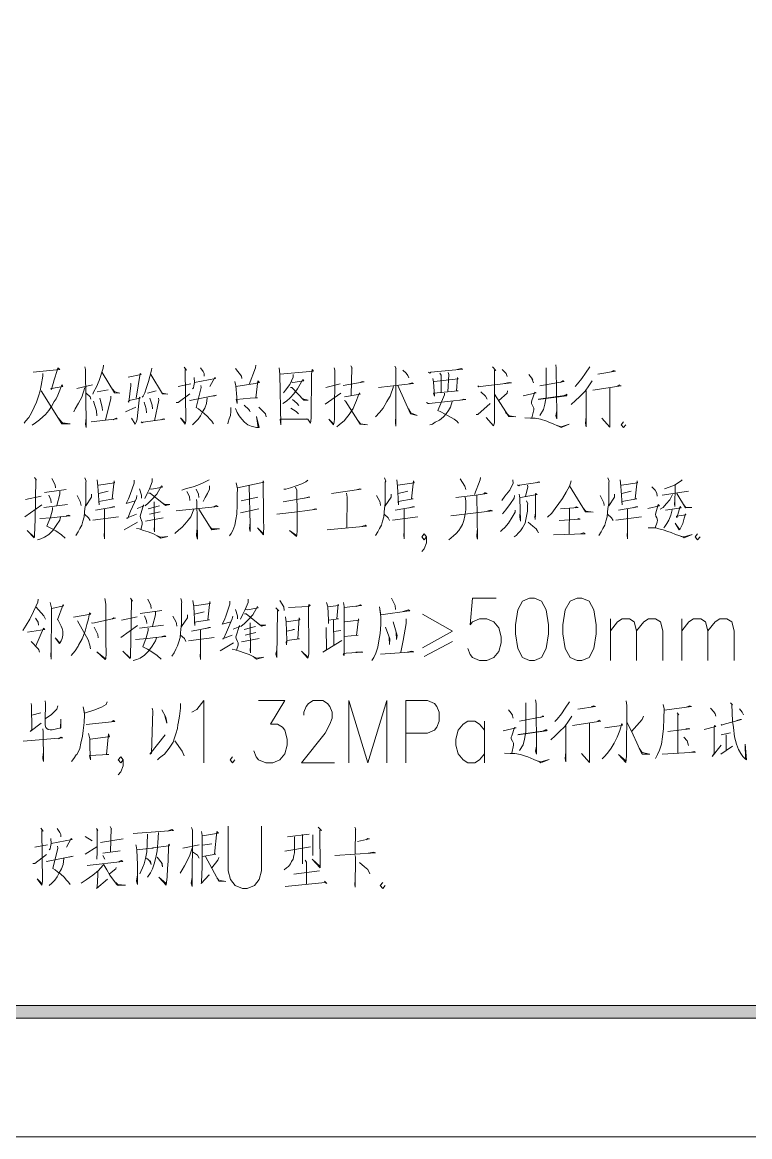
# Model space of a CAD drawing. Header units: millimetres. Extents: x 0 to 829, y 0 to 586.
# Drawn here: x 494.7 to 552.1, y 0 to 88 of the extents above; entities that cross this region are included whole.
import ezdxf

# ---------------------------------------------------------------- set-up
doc = ezdxf.new("R2010")
doc.units = ezdxf.units.MM

msp = doc.modelspace()

# ---------------------------------------------------------------- hatches: boundary and pattern name
h = msp.add_hatch(color=0)
h.dxf.hatch_style = 2
h.paths.add_polyline_path([(24.154694, 9.36625), (25.142472, 10.3505), (818.80075, 10.3505), (819.788528, 9.36625)])

# ---------------------------------------------------------------- linework, layer by layer
at = {"color": 0, "lineweight": 0}
for points in [[(0, 0), (0, 585.632278), (829.154778, 585.632278), (829.154778, 0)], [(534.758194, 42.537944), (534.19375, 42.301583), (533.819806, 41.599556), (533.632833, 40.424806), (533.632833, 39.71925), (533.819806, 38.548028), (534.19375, 37.842472), (534.758194, 37.606111), (535.135667, 37.606111), (535.696583, 37.842472), (536.074056, 38.548028), (536.261028, 39.71925), (536.261028, 40.424806), (536.074056, 41.599556), (535.696583, 42.301583), (535.135667, 42.537944)], [(538.515278, 42.537944), (537.950833, 42.301583), (537.576889, 41.599556), (537.386389, 40.424806), (537.386389, 39.71925), (537.576889, 38.548028), (537.950833, 37.842472), (538.515278, 37.606111), (538.889222, 37.606111), (539.453667, 37.842472), (539.827611, 38.548028), (540.018111, 39.71925), (540.018111, 40.424806), (539.827611, 41.599556), (539.453667, 42.301583), (538.889222, 42.537944)], [(24.154694, 9.36625), (25.142472, 10.3505), (818.80075, 10.3505), (819.788528, 9.36625)]]:
    msp.add_lwpolyline(points, close=True, dxfattribs=at)
for points in [[(495.536361, 60.3885), (497.6495, 60.582528), (497.494278, 60.73775), (497.430778, 60.504917), (497.215583, 59.767611), (496.996861, 59.026778), (496.936889, 59.104389), (496.996861, 59.104389), (497.896444, 59.259611), (497.804722, 59.376028), (497.6495, 58.949167), (497.494278, 58.561111), (497.370806, 58.289472), (497.215583, 58.056639), (496.996861, 57.668583), (496.781667, 57.358139), (496.531194, 57.047694), (496.312472, 56.853667), (496.033778, 56.620833), (495.723333, 56.388), (495.476389, 56.193972)], [(499.635639, 60.815361), (499.667389, 60.582528), (499.667389, 60.427306), (499.730889, 56.310389), (499.730889, 55.999944), (499.667389, 56.271583), (499.730889, 56.776056)], [(501.096139, 60.931778), (501.064389, 60.698944), (500.753944, 59.728806), (500.53875, 59.220806), (500.320028, 58.793944), (500.256528, 58.638722)], [(507.46025, 60.776556), (507.647222, 60.543722), (507.5555, 60.582528), (507.615472, 56.543222), (507.58725, 56.388), (507.5555, 56.271583), (507.181556, 56.776056), (507.5555, 56.388)], [(508.765528, 60.73775), (508.98425, 60.427306), (509.044222, 60.272083), (509.044222, 60.078056)], [(513.1435, 60.931778), (513.11175, 60.73775), (512.617861, 59.414833)], [(514.977944, 60.73775), (515.037917, 60.233278), (515.101417, 56.232778), (515.069667, 56.659639), (517.274528, 56.659639), (517.119306, 56.698444), (516.808861, 56.659639)], [(519.324167, 60.73775), (519.387667, 60.543722), (519.355917, 56.698444), (519.324167, 56.426806), (519.260667, 56.232778), (518.89025, 56.659639), (519.260667, 56.310389)], [(520.629444, 60.892972), (520.752917, 60.698944), (520.721167, 60.73775), (520.657667, 58.561111)], [(524.104306, 60.854167), (524.231306, 60.660139), (524.199556, 60.73775), (524.199556, 56.116361), (524.167806, 56.388), (524.199556, 57.008889)], [(531.837194, 60.815361), (532.087667, 60.504917), (531.992417, 60.543722), (531.992417, 56.931278), (531.992417, 56.659639), (531.992417, 56.388), (531.932444, 56.232778), (531.900694, 56.155167), (531.339778, 56.814861)], [(536.059944, 60.73775), (536.059944, 59.298417), (536.059944, 59.220806), (536.059944, 58.444694), (535.968222, 57.862611), (535.84475, 57.43575), (535.566056, 56.970083)], [(536.836056, 60.970583), (536.867806, 60.698944), (536.899556, 57.008889), (536.899556, 56.698444), (536.836056, 56.931278), (536.899556, 57.319333)], [(539.506583, 60.815361), (539.167917, 60.310889), (538.885694, 59.884028), (538.547028, 59.453639), (538.360056, 59.259611)], [(496.312472, 60.272083), (496.312472, 60.078056), (496.189, 59.337222), (496.097278, 58.910361), (495.973806, 58.4835), (495.818583, 58.017833), (495.631611, 57.629778), (495.412889, 57.164111), (495.197694, 56.814861), (494.947222, 56.504417), (494.82375, 56.349194)], [(501.004417, 60.349694), (501.963972, 58.755139), (502.401417, 58.716333), (501.995722, 58.83275), (501.780528, 59.065583)], [(503.054056, 60.000444), (504.077111, 60.194472), (503.985389, 60.272083), (503.674944, 58.328278)], [(504.916722, 60.698944), (504.884972, 60.543722), (504.66625, 59.651194), (504.511028, 59.182), (504.355806, 58.755139), (504.232333, 58.4835), (504.168833, 58.405889)], [(504.853222, 60.194472), (505.752806, 58.677528), (506.19025, 58.638722), (505.724583, 58.716333)], [(508.268111, 59.961639), (508.299861, 59.570056), (508.239889, 59.298417), (508.208139, 59.143194), (508.144639, 59.065583)], [(508.299861, 59.570056), (509.947333, 59.884028), (509.883833, 59.961639), (509.509889, 59.259611)], [(511.531306, 60.660139), (511.996972, 60.078056), (512.025194, 59.884028)], [(515.069667, 60.233278), (517.676694, 60.466111), (517.584972, 60.582528), (517.521472, 60.233278), (517.49325, 56.73725), (517.4615, 56.349194), (517.242778, 56.659639)], [(516.09625, 60.194472), (516.09625, 60.000444), (515.814028, 59.414833), (515.471833, 58.949167), (515.316611, 58.755139)], [(524.756944, 60.543722), (525.007417, 60.310889), (525.130889, 60.116861), (525.222611, 59.922833)], [(526.774833, 60.3885), (526.870083, 60.310889), (526.961806, 60.3885), (529.477111, 60.621333), (529.353639, 60.660139), (529.043194, 60.582528)], [(527.117028, 59.884028), (527.180528, 59.612389), (527.244028, 58.4835), (527.180528, 58.716333), (529.106694, 58.910361), (528.979694, 58.910361), (529.074944, 59.961639), (529.106694, 59.845222), (527.212278, 59.651194)], [(527.677944, 60.310889), (527.769667, 60.155667), (527.769667, 58.755139)], [(528.330583, 60.349694), (528.390556, 60.194472), (528.298833, 58.83275)], [(532.585083, 60.582528), (532.895528, 60.272083), (532.98725, 60.03925)], [(534.694694, 60.194472), (534.913417, 59.922833), (535.005139, 59.767611)], [(540.159222, 60.233278), (541.556222, 60.466111), (541.401, 60.504917), (541.217556, 60.427306)], [(499.635639, 59.182), (499.388694, 58.405889), (499.138222, 57.940222), (498.859528, 57.474556), (498.767806, 57.241722)], [(498.983, 59.104389), (500.228306, 59.376028)], [(500.598722, 58.83275), (501.470083, 58.987972)], [(503.2375, 59.492444), (503.26925, 59.453639), (503.26925, 59.337222), (503.114028, 58.017833), (503.054056, 58.095444), (503.2375, 58.173056), (503.985389, 58.328278), (503.953639, 58.405889), (503.798417, 56.970083), (503.766667, 56.659639), (503.674944, 56.426806), (503.611444, 56.271583), (503.301, 56.73725)], [(506.994583, 59.259611), (507.989417, 59.453639)], [(508.797278, 59.337222), (508.829028, 59.182), (508.423333, 57.590972), (508.610306, 57.474556), (508.797278, 57.319333), (509.044222, 57.125306), (509.326444, 56.892472), (509.509889, 56.659639), (509.665111, 56.504417), (509.792111, 56.310389)], [(511.467806, 59.651194), (511.559528, 59.298417), (511.623028, 58.405889), (511.654778, 57.901417), (511.591278, 58.211861), (512.677833, 58.328278), (513.2705, 58.367083), (513.1435, 58.367083), (513.298722, 59.69), (513.425722, 59.570056), (513.083528, 59.492444), (511.559528, 59.259611)], [(515.941028, 59.612389), (516.0645, 59.570056), (516.932333, 59.69), (516.840611, 59.806417), (516.434917, 59.065583), (516.124472, 58.677528), (515.845778, 58.367083), (515.567083, 58.095444), (515.256639, 57.901417)], [(515.877528, 59.182), (515.96925, 59.182), (516.932333, 58.173056), (517.274528, 58.173056), (516.932333, 58.250667), (516.777111, 58.328278)], [(518.671528, 59.182), (519.789833, 59.453639)], [(520.036778, 59.337222), (521.68425, 59.612389), (521.529028, 59.651194), (521.373806, 59.570056)], [(524.012583, 59.259611), (523.733889, 58.4835), (523.702139, 58.405889), (523.483417, 58.056639), (523.204722, 57.552167), (522.894278, 57.202917), (522.583833, 56.853667)], [(522.834306, 59.182), (525.596556, 59.492444), (525.473083, 59.53125), (525.222611, 59.453639)], [(524.354778, 59.337222), (525.349611, 57.0865), (525.87525, 56.970083), (525.377833, 57.164111), (525.194389, 57.474556)], [(530.658917, 59.298417), (530.750639, 59.220806), (530.845889, 59.259611), (533.329444, 59.53125), (533.142472, 59.570056), (532.768528, 59.492444)], [(534.973389, 59.806417), (535.068639, 59.53125)], [(535.566056, 59.298417), (537.488694, 59.651194), (537.396972, 59.69), (537.428722, 59.728806), (537.24175, 59.612389)], [(535.566056, 59.298417), (537.488694, 59.651194), (537.396972, 59.69), (537.21, 59.570056)], [(539.693556, 59.69), (539.446611, 59.298417), (539.136167, 58.871556), (538.70225, 58.444694), (538.391806, 58.13425), (538.049611, 57.823806)], [(539.757056, 58.949167), (541.993667, 59.298417), (541.838444, 59.337222), (541.866667, 59.376028), (541.711444, 59.298417)], [(541.090556, 59.143194), (541.090556, 57.590972), (541.090556, 56.271583), (541.090556, 56.03875), (540.469667, 56.73725)], [(496.189, 58.910361), (497.804722, 56.310389), (498.457361, 56.310389), (497.868222, 56.388), (497.804722, 56.426806), (497.557778, 56.73725)], [(499.730889, 58.716333), (500.041333, 58.444694), (500.101306, 58.250667)], [(500.320028, 58.095444), (500.53875, 57.319333), (500.566972, 56.931278)], [(500.817444, 58.328278), (501.004417, 57.629778), (501.032639, 57.358139)], [(501.685278, 58.4835), (501.685278, 58.289472), (501.251361, 56.620833)], [(505.258917, 58.910361), (504.574528, 58.716333)], [(504.7615, 58.328278), (504.948472, 57.785), (504.976694, 57.474556)], [(505.442361, 58.328278), (505.474111, 58.173056), (505.131917, 56.543222)], [(506.839361, 57.979028), (506.994583, 57.979028), (507.929444, 58.677528)], [(507.897694, 58.173056), (507.989417, 58.13425), (508.052917, 58.173056), (510.039056, 58.561111), (509.883833, 58.522306), (509.728611, 58.4835)], [(509.294694, 58.367083), (509.231194, 57.901417), (509.107722, 57.552167), (508.92075, 57.241722), (508.765528, 56.931278), (508.578556, 56.659639), (508.331611, 56.426806), (508.144639, 56.232778)], [(516.03275, 58.211861), (516.374944, 57.940222), (516.530167, 57.746194)], [(518.608028, 57.862611), (519.853333, 58.716333)], [(520.132028, 58.444694), (521.373806, 58.638722), (521.310306, 58.755139), (521.218583, 58.522306), (521.095111, 58.13425), (520.939889, 57.785), (520.812889, 57.513361), (520.657667, 57.280528), (520.502444, 57.047694), (520.28725, 56.776056), (520.100278, 56.543222), (519.881556, 56.349194), (519.726333, 56.232778), (519.542889, 56.077556)], [(520.132028, 58.13425), (520.22375, 58.095444), (521.373806, 56.271583), (521.962944, 56.232778), (521.405556, 56.310389), (521.218583, 56.543222)], [(526.619611, 57.979028), (526.746611, 57.901417), (526.838333, 57.901417), (529.727583, 58.211861), (529.572361, 58.250667), (529.321889, 58.173056)], [(528.048361, 58.716333), (528.048361, 58.599917), (527.522722, 57.358139), (527.737917, 57.241722), (528.330583, 56.931278), (528.79625, 56.659639), (529.011444, 56.504417), (529.134917, 56.349194)], [(530.905861, 58.83275), (531.279806, 58.4835), (531.403278, 58.250667)], [(531.992417, 58.638722), (533.110722, 56.892472), (533.671639, 56.853667), (533.142472, 56.931278), (532.863778, 57.202917)], [(533.019, 58.910361), (532.98725, 58.716333), (532.334611, 58.13425)], [(534.260778, 58.522306), (535.283833, 58.755139), (535.160361, 58.793944), (534.941639, 58.13425), (534.913417, 58.017833), (534.913417, 57.901417), (535.005139, 57.707389), (535.096861, 57.552167), (535.096861, 57.396944), (534.941639, 56.776056)], [(535.439056, 58.211861), (537.707417, 58.522306), (537.612167, 58.599917), (537.333472, 58.4835)], [(535.470806, 58.250667), (537.739167, 58.561111), (537.643917, 58.638722)], [(539.227889, 58.910361), (539.227889, 56.077556), (539.167917, 56.349194), (539.227889, 56.853667)], [(502.835333, 57.241722), (503.643194, 57.629778)], [(504.324056, 58.017833), (504.479278, 57.474556), (504.511028, 57.164111)], [(511.157361, 57.590972), (511.157361, 57.280528), (511.125611, 56.970083), (511.033889, 56.698444), (510.938639, 56.426806), (510.910417, 56.310389)], [(511.531306, 57.513361), (511.654778, 57.202917), (511.81, 56.931278), (512.025194, 56.659639), (512.243917, 56.426806), (512.490861, 56.232778), (512.773083, 56.116361), (513.17525, 55.999944), (513.393972, 55.999944), (513.17525, 56.892472), (513.330472, 55.999944), (513.362222, 55.999944)], [(512.212167, 57.785), (512.586111, 57.43575), (512.646083, 57.358139), (512.677833, 57.241722)], [(513.362222, 57.629778), (513.796139, 57.202917), (513.891389, 57.0865), (513.951361, 56.853667)], [(515.909278, 57.552167), (516.311444, 57.280528), (516.498417, 57.0865)], [(528.641028, 58.056639), (528.514028, 57.629778), (528.358806, 57.358139), (528.175361, 57.0865), (527.956639, 56.853667), (527.646194, 56.582028), (527.304, 56.426806), (527.088806, 56.271583), (526.870083, 56.232778)], [(530.535444, 57.047694), (530.658917, 57.047694), (531.650222, 57.901417)], [(500.133056, 56.465611), (502.182694, 56.698444), (502.090972, 56.73725), (501.87225, 56.620833)], [(504.077111, 56.465611), (504.168833, 56.388), (504.232333, 56.426806), (505.939778, 56.659639), (505.816306, 56.698444), (505.661083, 56.620833)], [(534.38425, 56.776056), (534.818167, 56.73725), (535.192111, 56.73725), (535.626028, 56.659639), (536.123444, 56.504417), (536.215167, 56.465611), (536.680833, 56.271583), (537.1465, 56.077556), (537.24175, 55.999944), (537.894389, 56.271583), (537.24175, 56.077556), (536.867806, 56.193972)], [(542.180639, 56.469139), (541.993667, 56.236306), (542.180639, 55.999944), (542.367611, 56.236306)], [(495.663361, 52.073528), (495.818583, 51.840694), (495.755083, 51.918306), (495.691583, 48.775056), (495.663361, 47.494472), (495.663361, 47.378056), (495.631611, 47.300444), (495.070694, 47.882528), (495.631611, 47.33925)], [(497.028611, 51.995917), (497.275556, 51.491444), (497.307306, 51.258611)], [(499.635639, 52.034722), (499.730889, 51.763083), (499.699139, 51.685472), (499.699139, 50.560111), (499.699139, 50.016833), (499.635639, 49.628778), (499.603889, 49.318333), (499.575667, 48.969083), (499.480417, 48.619833), (499.388694, 48.309389), (499.233472, 48.03775), (499.11, 47.766111), (498.923028, 47.494472)], [(504.944944, 51.995917), (504.944944, 51.724278), (504.72975, 51.181), (504.542778, 50.792944), (504.355806, 50.404889)], [(523.299972, 52.034722), (523.391694, 51.763083), (523.359944, 51.685472), (523.359944, 50.560111), (523.359944, 50.016833), (523.299972, 49.628778), (523.268222, 49.318333), (523.236472, 48.969083), (523.14475, 48.619833), (523.0495, 48.309389), (522.894278, 48.03775), (522.770806, 47.766111), (522.583833, 47.494472)], [(529.709944, 51.103389), (529.646444, 51.375028), (529.276028, 51.957111)], [(530.89175, 52.073528), (530.86, 51.8795), (530.394333, 50.715333)], [(540.949444, 52.034722), (541.044694, 51.763083), (541.012944, 51.685472), (541.012944, 50.560111), (541.012944, 50.016833), (540.949444, 49.628778), (540.921222, 49.318333), (540.889472, 48.969083), (540.794222, 48.619833), (540.7025, 48.309389), (540.547278, 48.03775), (540.423806, 47.766111), (540.236833, 47.494472)], [(496.439472, 50.870556), (498.146917, 51.103389)], [(500.598722, 51.8795), (500.662222, 51.375028), (500.753944, 49.900417), (500.722194, 50.172056), (501.904, 50.366083), (501.780528, 50.366083), (501.93575, 51.801889), (501.963972, 51.646667), (500.693972, 51.452639)], [(503.519722, 51.840694), (503.519722, 51.607861), (503.209278, 50.715333), (503.082278, 50.366083), (502.898833, 50.016833), (503.611444, 50.210861)], [(503.953639, 51.181), (504.108861, 50.676528), (504.108861, 50.443694)], [(504.7615, 51.181), (504.916722, 51.142194), (505.752806, 51.297417), (505.692833, 51.413833), (505.318889, 50.754139), (505.008444, 50.404889), (504.66625, 50.055639), (504.387556, 49.822806)], [(509.449917, 51.8795), (508.98425, 51.646667), (508.550333, 51.452639), (508.176389, 51.336222), (507.770694, 51.219806), (507.492, 51.142194), (507.276806, 51.064583)], [(508.423333, 51.142194), (508.610306, 50.754139), (508.642056, 50.4825)], [(509.481667, 51.413833), (509.481667, 51.142194), (509.326444, 50.792944), (509.139472, 50.4825), (508.98425, 50.172056)], [(511.591278, 51.646667), (511.686528, 51.181), (511.654778, 50.715333), (511.654778, 49.900417), (511.623028, 49.163111), (511.559528, 48.73625), (511.467806, 48.309389), (511.312583, 47.882528), (511.189111, 47.649694), (511.065639, 47.455667)], [(511.686528, 51.258611), (513.764389, 51.685472), (513.704417, 51.801889), (513.704417, 51.219806), (513.736167, 49.628778), (513.736167, 48.813861), (513.736167, 48.697444), (513.764389, 48.115361), (513.736167, 47.727306), (513.736167, 47.533278), (513.266972, 48.076556), (513.704417, 47.649694)], [(512.617861, 51.413833), (512.677833, 48.348194), (512.677833, 47.804917), (512.646083, 48.03775), (512.677833, 48.503417)], [(517.242778, 51.840694), (517.087556, 51.724278), (516.777111, 51.569056), (516.311444, 51.413833), (515.877528, 51.258611), (515.503583, 51.142194), (515.348361, 51.142194)], [(516.279694, 51.297417), (516.374944, 51.064583), (516.406694, 49.046694), (516.406694, 48.387), (516.406694, 47.843722), (516.374944, 47.533278), (516.343194, 47.416861), (515.782278, 47.882528), (516.343194, 47.494472)], [(519.105444, 50.792944), (521.465528, 51.142194), (521.342056, 51.181), (521.155083, 51.103389)], [(524.259528, 51.8795), (524.323028, 51.375028), (524.41475, 49.900417), (524.386528, 50.172056), (525.564806, 50.366083), (525.441333, 50.366083), (525.596556, 51.801889), (525.628306, 51.646667), (524.354778, 51.452639)], [(533.435278, 51.8795), (533.435278, 51.840694), (533.467028, 51.607861), (533.188333, 51.064583), (532.814389, 50.598917), (532.567444, 50.249667)], [(533.809222, 51.491444), (533.900944, 51.413833), (533.964444, 51.452639), (535.580167, 51.685472), (535.484917, 51.724278), (535.269722, 51.646667)], [(534.585333, 51.452639), (534.617083, 51.336222), (534.430111, 50.560111)], [(538.031972, 51.801889), (538.000222, 51.607861), (537.9085, 51.375028), (537.658028, 50.909361), (537.347583, 50.404889), (537.068889, 50.016833), (536.790194, 49.628778), (536.5115, 49.240722), (536.169306, 48.930278)], [(537.9085, 51.413833), (539.182028, 49.357139), (539.771167, 49.318333), (539.213778, 49.395944), (539.026806, 49.628778)], [(541.912528, 51.8795), (541.976028, 51.375028), (542.06775, 49.900417), (542.039528, 50.172056), (543.217806, 50.366083), (543.094333, 50.366083), (543.249556, 51.801889), (543.281306, 51.646667), (542.007778, 51.452639)], [(544.427833, 51.336222), (544.678306, 51.064583), (544.801778, 50.83175), (544.833528, 50.598917)], [(546.819667, 51.8795), (546.727944, 51.801889), (546.198778, 51.452639), (545.796611, 51.297417), (545.422667, 51.181)], [(546.262278, 51.452639), (546.230528, 49.784), (546.198778, 49.978028), (546.230528, 50.249667)], [(494.947222, 50.327278), (496.189, 50.598917)], [(496.778139, 50.676528), (496.936889, 50.288472), (496.965111, 50.055639)], [(497.6495, 50.986972), (497.6495, 50.754139), (497.402556, 49.861611)], [(499.01475, 50.637722), (499.265222, 50.172056), (499.293444, 50.055639), (499.325194, 49.861611)], [(500.164806, 50.754139), (500.164806, 50.521306), (499.699139, 49.822806)], [(500.722194, 50.792944), (501.470083, 50.986972)], [(503.734917, 50.637722), (503.703167, 50.443694), (503.2375, 49.395944), (503.022306, 48.852667), (502.927056, 48.852667), (503.703167, 49.163111)], [(504.66625, 50.83175), (504.789722, 50.83175), (506.003278, 49.861611), (506.345472, 49.939222), (505.939778, 49.939222), (505.724583, 50.055639)], [(507.678972, 50.948167), (507.897694, 50.560111), (507.925917, 50.249667)], [(508.455083, 50.327278), (508.486833, 50.13325), (508.518583, 47.184028), (508.455083, 47.455667), (508.486833, 47.921333)], [(513.298722, 50.521306), (511.965222, 50.210861)], [(515.288389, 50.13325), (517.398, 50.521306), (517.274528, 50.521306), (516.995833, 50.443694)], [(520.28725, 50.83175), (520.347222, 50.521306), (520.319, 48.076556)], [(522.679083, 50.637722), (522.926028, 50.172056), (522.957778, 50.055639), (522.989528, 49.861611)], [(523.825611, 50.754139), (523.825611, 50.521306), (523.359944, 49.822806)], [(524.386528, 50.792944), (525.130889, 50.986972)], [(529.678194, 50.521306), (529.709944, 50.210861), (529.709944, 49.512361), (529.646444, 49.046694), (529.554722, 48.658639), (529.463, 48.348194), (529.307778, 48.076556), (529.180778, 47.882528), (528.965583, 47.649694), (528.746861, 47.455667), (528.559889, 47.300444), (528.376444, 47.145222)], [(528.933833, 50.4825), (530.517806, 50.676528), (531.417389, 50.792944), (531.230417, 50.870556), (531.230417, 50.83175), (531.046972, 50.754139)], [(530.581306, 50.676528), (530.641278, 47.184028), (530.581306, 47.378056), (530.609528, 47.882528)], [(533.562278, 50.637722), (533.530528, 50.443694), (533.251833, 50.016833), (532.877889, 49.512361), (532.627417, 49.201917)], [(534.521833, 50.210861), (534.617083, 49.978028), (534.585333, 49.900417), (534.585333, 49.395944), (534.521833, 49.007889), (534.461861, 48.73625), (534.398361, 48.464611), (534.306639, 48.270583), (534.211389, 48.076556), (534.027944, 47.843722), (533.872722, 47.6885), (533.68575, 47.494472), (533.530528, 47.378056)], [(533.932694, 50.754139), (533.996194, 50.443694), (534.027944, 48.619833), (533.996194, 48.930278), (533.996194, 49.163111)], [(534.027944, 50.4825), (535.361444, 50.715333), (535.237972, 50.792944), (535.237972, 50.598917), (535.237972, 49.124306), (535.206222, 48.73625), (535.174472, 48.969083), (535.237972, 49.279528)], [(540.328556, 50.637722), (540.579028, 50.172056), (540.610778, 50.055639), (540.639, 49.861611)], [(541.478611, 50.754139), (541.478611, 50.521306), (541.012944, 49.822806)], [(542.039528, 50.792944), (542.783889, 50.986972)], [(546.043556, 50.715333), (545.824833, 50.288472), (545.546139, 49.978028), (545.299194, 49.706389), (545.080472, 49.551167)], [(545.235694, 50.676528), (547.317083, 50.986972)], [(546.38575, 50.792944), (547.070139, 49.667583), (547.564028, 49.706389), (547.098361, 49.706389), (546.914917, 49.939222)], [(494.88725, 48.969083), (496.22075, 49.900417)], [(496.375972, 49.706389), (498.270389, 49.939222)], [(497.060361, 49.706389), (497.060361, 49.512361), (496.905139, 48.930278), (496.622917, 48.231778), (496.996861, 48.03775), (497.339056, 47.843722), (497.772972, 47.533278), (498.083417, 47.261639)], [(500.47525, 49.473556), (501.995722, 49.745194), (501.8405, 49.745194), (501.625306, 49.667583)], [(501.187861, 49.551167), (501.187861, 47.222833), (501.159639, 47.533278), (501.187861, 47.804917)], [(503.766667, 49.628778), (504.295833, 49.822806), (504.264083, 49.900417), (503.985389, 49.007889), (504.013611, 48.891472), (504.108861, 48.658639), (504.168833, 48.542222), (504.168833, 48.348194), (504.045361, 47.960139)], [(505.537611, 49.822806), (504.6345, 49.589972)], [(504.72975, 49.163111), (505.569361, 49.357139)], [(505.100167, 50.13325), (505.131917, 47.766111), (505.100167, 47.998944), (505.131917, 48.231778)], [(508.239889, 49.551167), (507.989417, 48.969083), (507.802444, 48.697444), (507.52375, 48.387), (507.276806, 48.115361), (507.058083, 47.921333), (506.747639, 47.649694)], [(506.839361, 49.43475), (510.162528, 49.784), (510.007306, 49.861611), (509.792111, 49.745194)], [(508.642056, 49.551167), (509.665111, 47.921333), (510.257778, 47.998944), (509.665111, 47.998944), (509.418167, 48.270583)], [(511.933472, 49.279528), (513.362222, 49.589972)], [(514.790972, 49.163111), (516.434917, 49.357139), (517.958917, 49.551167), (517.831917, 49.589972), (517.616722, 49.512361)], [(524.136056, 49.473556), (525.660056, 49.745194), (525.504833, 49.745194), (525.286111, 49.667583)], [(524.852194, 49.551167), (524.852194, 47.222833), (524.820444, 47.533278), (524.852194, 47.804917)], [(528.531667, 49.046694), (531.823083, 49.43475), (531.667861, 49.473556), (531.417389, 49.395944)], [(533.62225, 49.473556), (533.62225, 49.318333), (533.375306, 48.930278), (533.096611, 48.464611), (532.814389, 48.115361), (532.599194, 47.921333), (532.472194, 47.804917)], [(537.192361, 49.589972), (538.592889, 49.706389), (538.465889, 49.745194), (538.342417, 49.667583)], [(537.9085, 49.628778), (537.87675, 47.572083)], [(541.789056, 49.473556), (543.309528, 49.745194), (543.154306, 49.745194), (542.939111, 49.667583)], [(542.505194, 49.551167), (542.505194, 47.222833), (542.473444, 47.533278), (542.505194, 47.804917)], [(544.089167, 49.628778), (545.0205, 49.822806), (544.92525, 49.939222), (544.710056, 49.163111), (544.738278, 49.007889), (544.801778, 48.891472), (544.865278, 48.697444), (544.833528, 48.542222), (544.678306, 48.076556)], [(546.011806, 49.512361), (545.920083, 49.0855), (545.764861, 48.697444), (545.609639, 48.425806), (545.454417, 48.192972), (545.359167, 48.076556)], [(545.486167, 49.473556), (546.727944, 49.667583), (546.664444, 49.784), (546.38575, 48.891472), (546.354, 49.007889), (547.098361, 49.124306), (547.070139, 49.201917), (546.974889, 48.852667), (546.851417, 48.425806), (546.759694, 48.231778), (546.664444, 47.998944), (546.572722, 47.921333), (546.262278, 48.464611), (546.600944, 47.960139)], [(497.713, 48.930278), (497.6495, 48.697444), (497.370806, 48.270583), (497.092111, 47.882528), (496.778139, 47.572083), (496.439472, 47.33925), (496.15725, 47.222833), (495.878556, 47.145222)], [(496.065528, 48.813861), (496.996861, 48.891472), (497.6495, 48.969083), (498.457361, 49.046694), (498.362111, 49.0855), (498.146917, 49.046694)], [(499.603889, 49.163111), (499.917861, 48.891472), (500.041333, 48.658639)], [(500.256528, 48.697444), (502.274417, 48.969083)], [(502.743611, 47.921333), (503.798417, 48.542222)], [(505.816306, 48.891472), (504.419306, 48.619833)], [(523.268222, 49.163111), (523.578667, 48.891472), (523.702139, 48.658639)], [(523.920861, 48.697444), (525.93875, 48.969083)], [(534.648833, 48.542222), (535.01925, 48.231778), (535.269722, 47.998944), (535.361444, 47.882528), (535.453167, 47.6885)], [(537.100639, 48.658639), (538.748111, 48.775056), (538.652861, 48.813861), (538.529389, 48.775056)], [(540.921222, 49.163111), (541.231667, 48.891472), (541.355139, 48.658639)], [(541.573861, 48.697444), (543.59175, 48.969083)], [(503.703167, 48.03775), (503.921889, 47.998944), (504.264083, 47.882528), (504.6345, 47.766111), (505.040194, 47.610889), (505.350639, 47.455667), (505.629333, 47.261639), (506.19025, 47.416861), (505.629333, 47.33925), (505.350639, 47.455667)], [(518.76325, 47.921333), (521.871222, 48.231778), (521.775972, 48.309389), (521.497278, 48.192972)], [(526.623139, 47.378056), (526.436167, 47.145222), (526.249194, 47.378056), (526.436167, 47.614417), (526.623139, 47.378056), (526.623139, 46.908861), (526.436167, 46.439667), (526.249194, 46.206833)], [(536.634972, 47.533278), (539.150278, 47.610889), (539.026806, 47.6885), (538.776333, 47.610889)], [(544.117389, 48.076556), (544.367861, 48.076556), (544.523083, 48.076556), (544.738278, 48.076556), (544.957, 47.998944), (545.299194, 47.921333), (545.669611, 47.804917), (545.951833, 47.727306), (546.2905, 47.572083), (546.540972, 47.494472), (546.851417, 47.378056), (546.974889, 47.300444), (547.595778, 47.572083), (546.974889, 47.378056), (546.696194, 47.416861)], [(548.033222, 47.614417), (547.84625, 47.378056), (548.033222, 47.145222), (548.220194, 47.378056)], [(495.935, 42.460333), (495.90325, 42.2275), (495.564583, 41.490194), (495.282361, 40.869306), (495.003667, 40.403639), (494.724972, 39.976778)], [(501.216083, 42.499139), (501.276056, 42.072278), (501.276056, 39.197139), (501.276056, 39.119528), (501.307806, 38.149389), (501.276056, 37.761333), (501.244306, 37.683722), (500.563444, 38.304611), (501.244306, 37.761333)], [(503.233972, 42.537944), (503.389194, 42.305111), (503.325694, 42.382722), (503.265722, 39.235944), (503.233972, 37.955361), (503.233972, 37.838944), (503.202222, 37.761333), (502.641306, 38.343417), (503.202222, 37.800139)], [(504.599222, 42.460333), (504.846167, 41.955861), (504.877917, 41.723028)], [(507.20625, 42.499139), (507.3015, 42.2275), (507.26975, 42.149889), (507.26975, 41.024528), (507.26975, 40.48125), (507.20625, 40.093194), (507.178028, 39.78275), (507.146278, 39.429972), (507.051028, 39.080722), (506.959306, 38.770278), (506.804083, 38.498639), (506.680611, 38.227), (506.493639, 37.955361)], [(508.169333, 42.343917), (508.232833, 41.839444), (508.324556, 40.364833), (508.296333, 40.636472), (509.474611, 40.8305), (509.351139, 40.8305), (509.506361, 42.266306), (509.538111, 42.111083), (508.264583, 41.917056)], [(511.090333, 42.305111), (511.090333, 42.072278), (510.779889, 41.17975), (510.652889, 40.8305), (510.469444, 40.48125), (511.182056, 40.675278)], [(512.519083, 42.460333), (512.519083, 42.188694), (512.300361, 41.645417), (512.113389, 41.257361), (511.926417, 40.869306)], [(515.034389, 42.343917), (515.344833, 41.839444), (515.373056, 41.567806)], [(523.850306, 42.537944), (524.132528, 41.955861), (524.16075, 41.645417)], [(532.13, 42.537944), (530.253222, 42.537944), (530.062722, 40.424806), (530.253222, 40.657639), (530.814139, 40.894), (531.378583, 40.894), (531.943028, 40.657639), (532.316972, 40.188444), (532.503944, 39.486417), (532.503944, 39.017222), (532.316972, 38.311667), (531.943028, 37.842472), (531.378583, 37.606111), (530.814139, 37.606111), (530.253222, 37.842472), (530.062722, 38.075306), (529.87575, 38.548028)], [(495.748028, 41.839444), (496.400667, 41.140944), (496.524139, 40.869306)], [(496.898083, 42.188694), (496.989806, 41.761833), (496.961583, 37.722528), (496.929833, 38.032972), (496.961583, 38.421028)], [(497.021556, 41.723028), (497.952889, 41.917056), (497.924667, 42.033472), (497.459, 40.8305), (497.518972, 40.791694), (497.614222, 40.597667), (497.769444, 40.326028), (497.829417, 40.132), (497.892917, 39.937972), (497.892917, 39.624), (497.829417, 39.352361), (497.769444, 39.158333), (497.674194, 39.041917), (497.614222, 38.964306), (497.272028, 39.391167), (497.642444, 39.003111)], [(498.729, 41.024528), (500.097778, 41.257361), (500.002528, 41.373778), (499.910806, 40.908111), (499.787333, 40.442444), (499.660333, 39.937972), (499.413389, 39.313556), (499.134694, 38.809083), (499.102944, 38.731472), (498.856, 38.382222), (498.545556, 37.994167)], [(504.010083, 41.334972), (505.717528, 41.567806)], [(505.220111, 41.451389), (505.220111, 41.218556), (504.973167, 40.326028)], [(508.296333, 41.257361), (509.040694, 41.451389)], [(511.52425, 41.645417), (511.679472, 41.140944), (511.679472, 40.908111)], [(512.332111, 41.645417), (512.487333, 41.606611), (513.323417, 41.761833), (513.263444, 41.87825), (512.8895, 41.218556), (512.579056, 40.869306), (512.236861, 40.520056), (511.958167, 40.287222)], [(514.723944, 41.761833), (514.939139, 41.529), (514.847417, 41.567806), (514.783917, 37.838944), (514.723944, 38.110583), (514.783917, 38.459833)], [(515.71525, 41.800639), (517.299222, 41.87825), (517.330972, 42.033472), (517.422694, 41.955861), (517.299222, 41.87825), (517.330972, 38.459833), (517.330972, 38.149389), (517.267472, 37.87775), (517.23925, 37.800139), (516.741833, 38.343417), (517.23925, 37.87775)], [(518.727972, 42.188694), (518.819694, 41.839444), (518.883194, 40.8305), (518.883194, 40.520056), (518.883194, 40.791694), (519.659306, 40.908111), (519.535833, 40.908111), (519.627556, 42.072278), (519.659306, 41.955861), (518.819694, 41.839444)], [(520.065, 42.188694), (520.124972, 41.87825), (520.124972, 40.093194), (520.124972, 39.976778), (520.124972, 39.003111), (520.124972, 37.994167), (520.03325, 38.149389), (520.280194, 38.188194), (521.585472, 38.265806), (521.462, 38.304611), (521.024556, 38.265806)], [(520.124972, 41.800639), (521.490222, 41.955861), (521.3985, 41.994667), (521.056306, 41.87825)], [(524.785167, 41.490194), (525.187333, 41.606611), (525.310806, 41.529), (525.250833, 41.529), (523.014222, 41.218556), (522.89075, 41.839444), (523.014222, 41.063333), (523.014222, 40.442444), (522.950722, 39.743944), (522.859, 39.158333), (522.76375, 38.653861), (522.608528, 38.188194), (522.453306, 37.838944), (522.298083, 37.606111)], [(495.719806, 40.946917), (495.935, 40.636472), (495.96675, 40.403639)], [(499.039444, 40.752889), (499.879056, 39.235944), (500.034278, 38.809083), (500.066028, 38.537444)], [(500.15775, 40.597667), (500.253, 40.558861), (502.052167, 40.946917), (501.928694, 40.985722), (501.805222, 40.908111)], [(502.517833, 40.791694), (503.759611, 41.063333)], [(504.352278, 41.140944), (504.5075, 40.752889), (504.535722, 40.520056)], [(506.585361, 41.102139), (506.835833, 40.636472), (506.867583, 40.520056), (506.895806, 40.326028)], [(507.735417, 41.218556), (507.735417, 40.985722), (507.26975, 40.287222)], [(511.305528, 41.102139), (511.277306, 40.908111), (510.808111, 39.860361), (510.592917, 39.313556), (510.497667, 39.313556), (511.277306, 39.624)], [(512.236861, 41.296167), (512.363861, 41.296167), (513.573889, 40.326028), (513.916083, 40.403639), (513.510389, 40.403639), (513.295194, 40.520056)], [(512.674306, 40.597667), (512.702528, 38.227), (512.674306, 38.459833), (512.702528, 38.692667)], [(515.468306, 41.063333), (515.468306, 41.024528), (515.528278, 40.675278), (515.591778, 39.197139), (515.560028, 38.847889), (515.528278, 39.080722), (515.591778, 39.197139), (516.586611, 39.313556), (516.463139, 39.313556), (516.554861, 40.985722), (516.618361, 40.8305), (515.560028, 40.675278)], [(519.257139, 40.791694), (519.288889, 38.809083)], [(520.156722, 40.675278), (521.275028, 40.791694), (521.243278, 40.908111), (521.088056, 39.585194), (521.211528, 39.624), (520.124972, 39.507583)], [(523.977306, 40.675278), (524.28775, 39.585194), (524.256, 39.27475), (524.22425, 39.821556)], [(525.000361, 40.908111), (525.000361, 40.520056), (524.785167, 39.197139), (524.598194, 38.265806)], [(526.305639, 38.615056), (528.665722, 39.937972), (526.305639, 41.257361)], [(541.143472, 37.606111), (541.143472, 40.894)], [(541.143472, 39.955611), (541.707917, 40.657639), (542.081861, 40.894), (542.646306, 40.894), (543.02025, 40.657639), (543.21075, 39.955611), (543.21075, 37.606111)], [(543.21075, 39.955611), (543.771667, 40.657639), (544.149139, 40.894), (544.710056, 40.894), (545.087528, 40.657639), (545.2745, 39.955611), (545.2745, 37.606111)], [(546.777333, 37.606111), (546.777333, 40.894)], [(546.777333, 39.955611), (547.341778, 40.657639), (547.715722, 40.894), (548.280167, 40.894), (548.654111, 40.657639), (548.844611, 39.955611), (548.844611, 37.606111)], [(548.844611, 39.955611), (549.405528, 40.657639), (549.783, 40.894), (550.343917, 40.894), (550.721389, 40.657639), (550.908361, 39.955611), (550.908361, 37.606111)], [(495.098917, 39.860361), (496.464167, 40.054389), (496.368917, 40.170806), (495.748028, 38.770278)], [(500.376472, 40.248417), (500.655167, 39.666333), (500.686917, 39.391167)], [(502.457861, 39.429972), (503.791361, 40.364833)], [(503.946583, 40.170806), (505.841, 40.403639)], [(504.630972, 40.170806), (504.630972, 39.976778), (504.47575, 39.391167), (504.197056, 38.692667), (504.567472, 38.498639), (504.909667, 38.304611), (505.343583, 37.994167), (505.654028, 37.722528)], [(507.178028, 39.624), (507.488472, 39.352361), (507.611944, 39.119528)], [(508.045861, 39.937972), (509.566333, 40.209611), (509.411111, 40.209611), (509.195917, 40.132)], [(508.762, 40.015583), (508.762, 37.683722), (508.73025, 37.994167), (508.762, 38.265806)], [(511.337278, 40.093194), (511.866444, 40.287222), (511.834694, 40.364833), (511.556, 39.468778), (511.58775, 39.352361), (511.679472, 39.119528), (511.742972, 39.003111), (511.742972, 38.809083), (511.615972, 38.421028)], [(513.108222, 40.287222), (512.208639, 40.054389)], [(512.300361, 39.624), (513.139972, 39.821556)], [(515.591778, 39.937972), (516.180917, 40.054389), (516.089194, 40.054389), (516.057444, 40.054389)], [(518.696222, 40.209611), (518.727972, 38.459833), (518.417528, 38.265806), (519.938, 39.197139)], [(519.288889, 39.899167), (519.846278, 39.976778)], [(523.384639, 40.248417), (523.726833, 39.313556), (523.695083, 38.886694), (523.666861, 39.429972)], [(495.377611, 39.119528), (495.935, 38.537444), (495.9985, 38.459833), (496.058472, 38.265806)], [(505.283611, 39.391167), (505.220111, 39.158333), (504.941417, 38.731472), (504.662722, 38.343417), (504.352278, 38.032972), (504.010083, 37.800139), (503.731389, 37.683722), (503.449167, 37.606111)], [(503.636139, 39.27475), (504.567472, 39.352361), (505.220111, 39.429972), (506.027972, 39.507583), (505.93625, 39.546389), (505.717528, 39.507583)], [(507.827139, 39.158333), (509.848556, 39.429972)], [(510.314222, 38.382222), (511.369028, 39.003111)], [(513.386917, 39.352361), (511.989917, 39.080722)], [(526.429111, 37.916556), (528.665722, 39.119528)], [(511.277306, 38.498639), (511.4925, 38.459833), (511.834694, 38.343417), (512.208639, 38.227), (512.610806, 38.071778), (512.92125, 37.916556), (513.199944, 37.722528), (513.760861, 37.87775), (513.199944, 37.800139), (512.92125, 37.916556)], [(522.982472, 38.110583), (525.62125, 38.304611), (525.466028, 38.343417), (525.095611, 38.265806)], [(496.495917, 34.417), (496.524139, 34.222972), (496.495917, 32.864778), (496.495917, 32.515528), (496.555889, 32.3215), (496.619389, 32.243889), (496.742861, 32.166278), (496.898083, 32.127472), (497.053306, 32.127472), (497.737694, 32.282694), (497.737694, 32.981194), (497.705944, 32.243889)], [(501.399528, 34.339389), (501.307806, 34.145361), (500.933861, 33.912528), (500.344722, 33.679694), (499.600361, 33.446861), (499.505111, 33.951333), (499.600361, 33.408056), (499.600361, 33.330444), (499.568611, 32.709556), (499.505111, 32.088667), (499.445139, 31.623), (499.321667, 31.079722), (499.226417, 30.652861), (499.011222, 30.226), (498.947722, 30.148389), (498.76075, 29.873222), (498.573778, 29.640389)], [(508.091722, 33.517417), (508.469194, 33.75025), (509.030111, 34.455806), (509.030111, 29.523972)], [(513.351639, 34.455806), (515.415389, 34.455806), (514.290028, 32.5755), (514.850944, 32.5755), (515.228417, 32.342667), (515.415389, 32.106306), (515.602361, 31.404278), (515.602361, 30.935083), (515.415389, 30.229528), (515.041444, 29.760333), (514.477, 29.523972), (513.912556, 29.523972), (513.351639, 29.760333), (513.161139, 29.996694), (512.974167, 30.465889)], [(516.918222, 33.281056), (516.918222, 33.517417), (517.105194, 33.986611), (517.292167, 34.219444), (517.669639, 34.455806), (518.421056, 34.455806), (518.795, 34.219444), (518.9855, 33.986611), (519.172472, 33.517417), (519.172472, 33.048222), (518.9855, 32.5755), (518.608028, 31.873472), (516.73125, 29.523972), (519.359444, 29.523972)], [(520.484806, 29.523972), (520.484806, 34.455806), (521.987639, 29.523972), (523.490472, 34.455806), (523.490472, 29.523972)], [(524.993306, 29.523972), (524.993306, 34.455806), (526.683111, 34.455806), (527.247556, 34.219444), (527.434528, 33.986611), (527.6215, 33.517417), (527.6215, 32.811861), (527.434528, 32.342667), (527.247556, 32.106306), (526.683111, 31.873472), (524.993306, 31.873472)], [(535.237972, 34.494611), (535.269722, 34.222972), (535.301472, 30.536444), (535.301472, 30.226), (535.237972, 30.458833), (535.301472, 30.846889)], [(537.9085, 34.339389), (537.566306, 33.834917), (537.287611, 33.408056), (536.945417, 32.981194), (536.758444, 32.787167)], [(542.378194, 34.417), (542.441694, 34.06775), (542.409944, 30.109583), (542.378194, 29.756806), (542.349972, 29.562778), (541.789056, 30.187194), (542.349972, 29.679194)], [(495.377611, 34.222972), (495.409361, 34.06775), (495.437583, 32.127472), (495.314111, 32.011056), (496.185472, 32.67075)], [(496.153722, 33.485667), (495.437583, 33.291639)], [(497.487222, 34.028944), (497.42725, 33.757306), (496.961583, 33.330444), (496.524139, 33.02)], [(504.955528, 33.834917), (504.987278, 33.640889), (504.892028, 30.303611), (504.768556, 30.226), (505.982111, 31.739417)], [(507.192139, 34.222972), (507.192139, 33.912528), (507.192139, 33.834917), (507.096889, 33.214028), (507.005167, 32.631944), (506.973417, 32.554333), (506.941667, 32.243889), (506.818194, 31.817028), (506.694722, 31.428972), (506.603, 31.157333), (506.447778, 30.9245), (506.292556, 30.691667), (506.105583, 30.458833), (505.918611, 30.226), (505.731639, 30.070778), (505.512917, 29.912028), (505.357694, 29.756806)], [(505.699889, 33.7185), (506.010333, 33.175222), (506.073833, 32.903583), (506.105583, 32.67075), (505.950361, 33.252833)], [(533.096611, 33.7185), (533.311806, 33.446861), (533.407056, 33.291639)], [(534.461861, 34.261778), (534.461861, 32.825972), (534.461861, 32.748361), (534.461861, 31.97225), (534.366611, 31.390167), (534.243139, 30.963306), (533.964444, 30.497639)], [(538.561139, 33.757306), (539.958139, 33.990139), (539.802917, 34.028944), (539.615944, 33.951333)], [(545.299194, 34.145361), (545.390917, 33.796111), (545.359167, 33.02), (545.330944, 32.243889), (545.267444, 31.584194), (545.175722, 31.002111), (545.0205, 30.536444), (544.865278, 30.187194), (544.710056, 29.873222)], [(545.422667, 33.679694), (547.535806, 33.990139), (547.408806, 34.028944), (547.130111, 33.912528)], [(546.4175, 33.485667), (546.540972, 33.330444), (546.477472, 33.36925), (546.477472, 30.303611)], [(549.056278, 33.834917), (549.303222, 33.563278), (549.430222, 33.408056), (549.458444, 33.214028)], [(550.64025, 34.261778), (550.795472, 34.106556), (550.731972, 34.145361), (550.795472, 32.825972), (550.855444, 32.3215), (550.950694, 31.584194), (551.105917, 31.002111), (551.261139, 30.57525), (551.448111, 30.264806), (551.603333, 30.031972), (551.790306, 29.834417), (551.882028, 29.756806), (551.790306, 31.002111), (551.818528, 29.873222)], [(551.352861, 33.796111), (551.539833, 33.524472), (551.663306, 33.330444)], [(499.723833, 32.554333), (501.992194, 32.787167), (501.896944, 32.864778), (501.773472, 32.787167)], [(531.191611, 32.106306), (530.814139, 32.5755), (530.440194, 32.811861), (529.87575, 32.811861), (529.501806, 32.5755), (529.124333, 32.106306), (528.937361, 31.404278), (528.937361, 30.935083), (529.124333, 30.229528), (529.501806, 29.760333), (529.87575, 29.523972), (530.440194, 29.523972), (530.814139, 29.760333), (531.191611, 30.229528)], [(531.191611, 32.811861), (531.191611, 29.523972)], [(533.375306, 33.330444), (533.467028, 33.058806)], [(533.964444, 32.825972), (535.890611, 33.175222), (535.795361, 33.214028), (535.827111, 33.252833), (535.640139, 33.136417)], [(533.964444, 32.825972), (535.890611, 33.175222), (535.795361, 33.214028), (535.611917, 33.097611)], [(538.095472, 33.214028), (537.845, 32.825972), (537.534556, 32.399111), (537.100639, 31.97225), (536.790194, 31.661806), (536.448, 31.351361)], [(538.155444, 32.476722), (540.392056, 32.825972), (540.236833, 32.864778), (540.268583, 32.903583), (540.113361, 32.825972)], [(539.492472, 32.67075), (539.492472, 31.118528), (539.492472, 29.795611), (539.492472, 29.562778), (538.871583, 30.264806)], [(540.7025, 32.282694), (542.007778, 32.476722), (542.0995, 32.515528), (542.039528, 32.631944), (541.884306, 32.088667), (541.665583, 31.545389), (541.446861, 31.079722), (541.199917, 30.691667), (540.921222, 30.303611), (540.642528, 29.989639), (540.487306, 29.834417)], [(542.441694, 32.748361), (542.688639, 32.282694), (542.939111, 31.739417), (543.217806, 31.118528), (543.52825, 30.458833), (543.651722, 30.226), (544.244389, 30.226), (543.651722, 30.342417)], [(543.746972, 33.214028), (543.651722, 32.942389), (542.815639, 32.011056)], [(549.895889, 32.554333), (549.955861, 32.515528), (550.051111, 32.554333), (551.508083, 32.942389), (551.384611, 32.942389), (551.137667, 32.864778)], [(496.308944, 32.205083), (496.340694, 31.97225), (496.368917, 29.640389), (496.308944, 29.873222), (496.340694, 30.264806)], [(499.910806, 31.855833), (500.034278, 31.428972), (500.034278, 30.691667), (500.066028, 29.756806), (500.002528, 30.109583), (501.526528, 30.187194), (501.339556, 30.187194), (501.494778, 31.817028), (501.5865, 31.584194), (501.431278, 31.584194), (500.066028, 31.390167)], [(532.659167, 32.049861), (533.68575, 32.282694), (533.562278, 32.3215), (533.343556, 31.661806), (533.311806, 31.545389), (533.311806, 31.428972), (533.407056, 31.234944), (533.498778, 31.079722), (533.498778, 30.9245), (533.343556, 30.303611)], [(533.840972, 31.739417), (536.105806, 32.049861), (536.014083, 32.127472), (535.735389, 32.011056)], [(533.872722, 31.778222), (536.137556, 32.088667), (536.045833, 32.166278)], [(537.629806, 32.437917), (537.629806, 29.601583), (537.566306, 29.873222), (537.629806, 30.381222)], [(545.669611, 32.011056), (547.408806, 32.205083), (547.317083, 32.243889), (547.098361, 32.205083)], [(548.558861, 32.166278), (549.458444, 32.399111), (549.366722, 32.476722), (549.334972, 32.282694), (549.334972, 30.264806), (549.17975, 30.031972), (549.895889, 30.9245)], [(549.895889, 31.739417), (550.64025, 31.894639)], [(550.298056, 31.739417), (550.298056, 30.536444)], [(494.756722, 31.234944), (497.892917, 31.506583), (497.769444, 31.545389), (497.550722, 31.428972)], [(507.470833, 30.070778), (507.315611, 30.458833), (506.726472, 31.27375)], [(546.943139, 31.545389), (547.193611, 31.27375), (547.253583, 31.079722), (547.317083, 30.885694)], [(549.864139, 30.226), (550.795472, 30.846889)], [(502.644833, 29.760333), (502.457861, 29.523972), (502.270889, 29.760333), (502.457861, 29.996694), (502.644833, 29.760333), (502.644833, 29.291139), (502.457861, 28.821944), (502.270889, 28.585583)], [(511.284361, 29.996694), (511.097389, 29.760333), (511.284361, 29.523972), (511.471333, 29.760333)], [(532.786167, 30.303611), (533.220083, 30.264806), (533.5905, 30.264806), (534.027944, 30.187194), (534.521833, 30.031972), (534.617083, 29.989639), (535.08275, 29.795611), (535.548417, 29.601583), (535.640139, 29.523972), (536.292778, 29.795611), (535.640139, 29.601583), (535.269722, 29.718)], [(543.404778, 30.691667), (543.683472, 30.303611)], [(545.235694, 30.226), (546.540972, 30.303611), (547.874472, 30.381222), (547.751, 30.420028), (547.535806, 30.381222)], [(496.139611, 24.373417), (496.326583, 24.140583), (496.231333, 24.179389), (496.294833, 20.143611), (496.263083, 19.988389), (496.231333, 19.871972), (495.857389, 20.376444), (496.231333, 19.988389)], [(497.441361, 24.334611), (497.660083, 24.024167), (497.723583, 23.868944), (497.723583, 23.674917)], [(500.549333, 24.334611), (500.641056, 24.179389), (500.609306, 24.218194), (500.609306, 22.471944), (500.577556, 21.928667)], [(501.635889, 24.489833), (501.727611, 24.295806), (501.695861, 24.373417), (501.664111, 22.51075)], [(503.435056, 23.946556), (506.63475, 24.179389), (506.511278, 24.257), (506.137333, 24.140583)], [(504.585111, 23.90775), (504.553361, 23.131639), (504.521611, 22.51075), (504.429889, 21.967472), (504.306417, 21.540611), (504.179417, 21.230167), (504.055944, 20.958528), (503.964222, 20.7645)], [(504.585111, 20.492861), (504.803833, 20.842111), (504.959056, 21.152556), (505.114278, 21.540611), (505.23775, 22.045083), (505.329472, 22.588361), (505.392972, 23.20925), (505.452944, 24.024167)], [(508.0635, 24.412222), (508.123472, 24.218194), (508.09525, 19.755556), (508.03175, 20.027194), (508.09525, 20.492861)], [(508.839611, 24.101778), (508.899583, 23.791333), (508.899583, 22.471944), (508.899583, 22.394333), (508.899583, 21.385389), (508.899583, 21.307778), (508.839611, 20.104806), (508.807861, 19.988389), (509.4605, 20.686889), (509.42875, 20.609278)], [(508.931333, 23.752528), (510.173111, 23.985361), (510.049639, 24.101778), (509.862667, 22.316722), (509.986139, 22.316722), (508.931333, 22.122694)], [(510.949222, 24.528639), (510.949222, 21.007917), (511.139722, 20.305889), (511.513667, 19.836694), (512.078111, 19.600333), (512.452056, 19.600333), (513.0165, 19.836694), (513.390444, 20.305889), (513.580944, 21.007917), (513.580944, 24.528639)], [(515.641167, 23.674917), (517.348611, 23.90775)], [(516.819444, 23.868944), (516.819444, 21.540611)], [(518.06475, 24.451028), (518.311694, 24.179389), (518.188222, 24.218194), (518.219972, 21.230167), (517.595556, 21.928667), (518.219972, 21.346583)], [(517.627306, 23.830139), (517.627306, 22.200306)], [(520.950472, 24.451028), (521.045722, 24.295806), (521.013972, 24.334611), (520.982222, 22.316722)], [(495.673944, 22.86), (496.66525, 23.054028)], [(496.947472, 23.5585), (496.975694, 23.170444), (496.915722, 22.898806), (496.883972, 22.743583), (496.820472, 22.665972)], [(496.975694, 23.170444), (498.623167, 23.480889), (498.559667, 23.5585), (498.18925, 22.86)], [(497.473111, 22.937611), (497.504861, 22.782389), (497.102694, 21.191361), (497.286139, 21.074944), (497.473111, 20.919722), (497.723583, 20.725694), (498.002278, 20.492861), (498.18925, 20.260028), (498.344472, 20.104806), (498.467944, 19.910778)], [(499.646222, 23.713722), (500.207139, 23.364472)], [(499.646222, 22.316722), (500.577556, 22.898806)], [(500.859778, 23.248056), (502.658944, 23.519694)], [(503.653778, 23.054028), (503.685528, 22.976417), (503.7455, 22.665972), (503.77725, 21.463), (503.77725, 20.376444), (503.77725, 19.910778), (503.71375, 20.182417), (503.77725, 20.686889)], [(503.7455, 22.665972), (504.927306, 22.782389), (504.987278, 22.782389), (505.019028, 22.821194), (506.260806, 22.976417), (506.324306, 23.015222), (506.260806, 23.092833), (506.229056, 22.937611), (506.200833, 21.773444), (506.169083, 21.191361), (506.137333, 20.531667), (506.045611, 19.871972), (505.484694, 20.492861), (506.045611, 19.988389)], [(508.652639, 23.054028), (507.379111, 22.782389)], [(508.931333, 23.015222), (509.647472, 23.131639)], [(516.198556, 23.674917), (516.198556, 22.704778), (516.198556, 22.433139), (516.138583, 22.200306), (516.075083, 21.928667), (515.951611, 21.734639), (515.859889, 21.540611), (515.704667, 21.346583), (515.549444, 21.230167), (515.362472, 21.074944)], [(515.422444, 22.549556), (517.440333, 22.898806)], [(521.169194, 23.325667), (522.100528, 23.519694), (521.977056, 23.5585), (521.821833, 23.442083)], [(495.518722, 21.579417), (495.673944, 21.579417), (496.605278, 22.277917)], [(496.573528, 21.773444), (496.66525, 21.734639), (496.72875, 21.773444), (498.714889, 22.1615), (498.559667, 22.122694), (498.404444, 22.083889)], [(501.043222, 22.394333), (502.412, 22.588361)], [(501.043222, 22.200306), (501.198444, 21.928667)], [(504.489861, 22.006278), (504.803833, 21.734639), (504.863806, 21.501806), (504.740333, 21.773444)], [(505.329472, 22.083889), (505.735167, 21.579417), (505.763389, 21.307778), (505.703417, 21.579417)], [(508.09525, 22.782389), (507.908278, 22.239111), (507.689556, 21.734639), (507.502583, 21.385389), (507.319139, 21.074944), (507.160389, 20.803306)], [(508.123472, 22.51075), (508.529167, 22.239111), (508.652639, 22.006278)], [(509.150056, 22.122694), (510.204861, 20.182417), (510.765778, 20.143611), (510.204861, 20.260028), (510.049639, 20.454056)], [(510.204861, 22.045083), (510.144889, 21.851056), (509.647472, 21.230167)], [(519.3665, 22.200306), (522.597944, 22.433139), (522.442722, 22.471944), (522.005278, 22.394333)], [(520.982222, 22.200306), (521.013972, 22.045083), (520.982222, 19.71675), (520.950472, 19.910778), (520.982222, 20.298833)], [(497.970528, 21.967472), (497.907028, 21.501806), (497.783556, 21.152556), (497.596583, 20.842111), (497.441361, 20.531667), (497.257917, 20.260028), (497.007444, 20.027194), (496.820472, 19.833167)], [(501.138472, 21.579417), (501.043222, 21.424194), (500.704556, 21.036139), (500.267111, 20.648083), (499.741472, 20.298833), (499.335778, 20.027194)], [(499.801444, 21.424194), (502.627194, 21.734639), (502.535472, 21.81225), (502.31675, 21.734639)], [(501.138472, 21.463), (501.353667, 21.074944), (501.604139, 20.648083), (501.882833, 20.260028), (502.161528, 19.910778), (502.256778, 19.833167), (502.845917, 19.871972), (502.225028, 19.910778), (502.069806, 20.066)], [(502.101556, 21.268972), (502.069806, 21.152556), (501.572389, 20.7645)], [(517.038167, 21.851056), (517.129889, 21.695833), (517.129889, 19.949583)], [(521.324417, 21.657028), (521.726583, 21.307778), (521.977056, 21.11375), (522.068778, 20.958528), (522.132278, 20.7645), (521.977056, 21.074944)], [(500.641056, 20.919722), (500.641056, 20.686889), (500.609306, 19.677944), (500.549333, 19.600333), (501.417167, 20.337639)], [(516.138583, 20.725694), (518.156472, 20.997333)], [(518.558639, 20.182417), (518.745611, 19.988389), (518.622139, 20.066), (515.454194, 19.755556)], [(523.155333, 20.069528), (522.968361, 19.836694), (523.155333, 19.600333), (523.345833, 19.836694)]]:
    msp.add_lwpolyline(points, dxfattribs=at)

doc.saveas('drawing.dxf')
